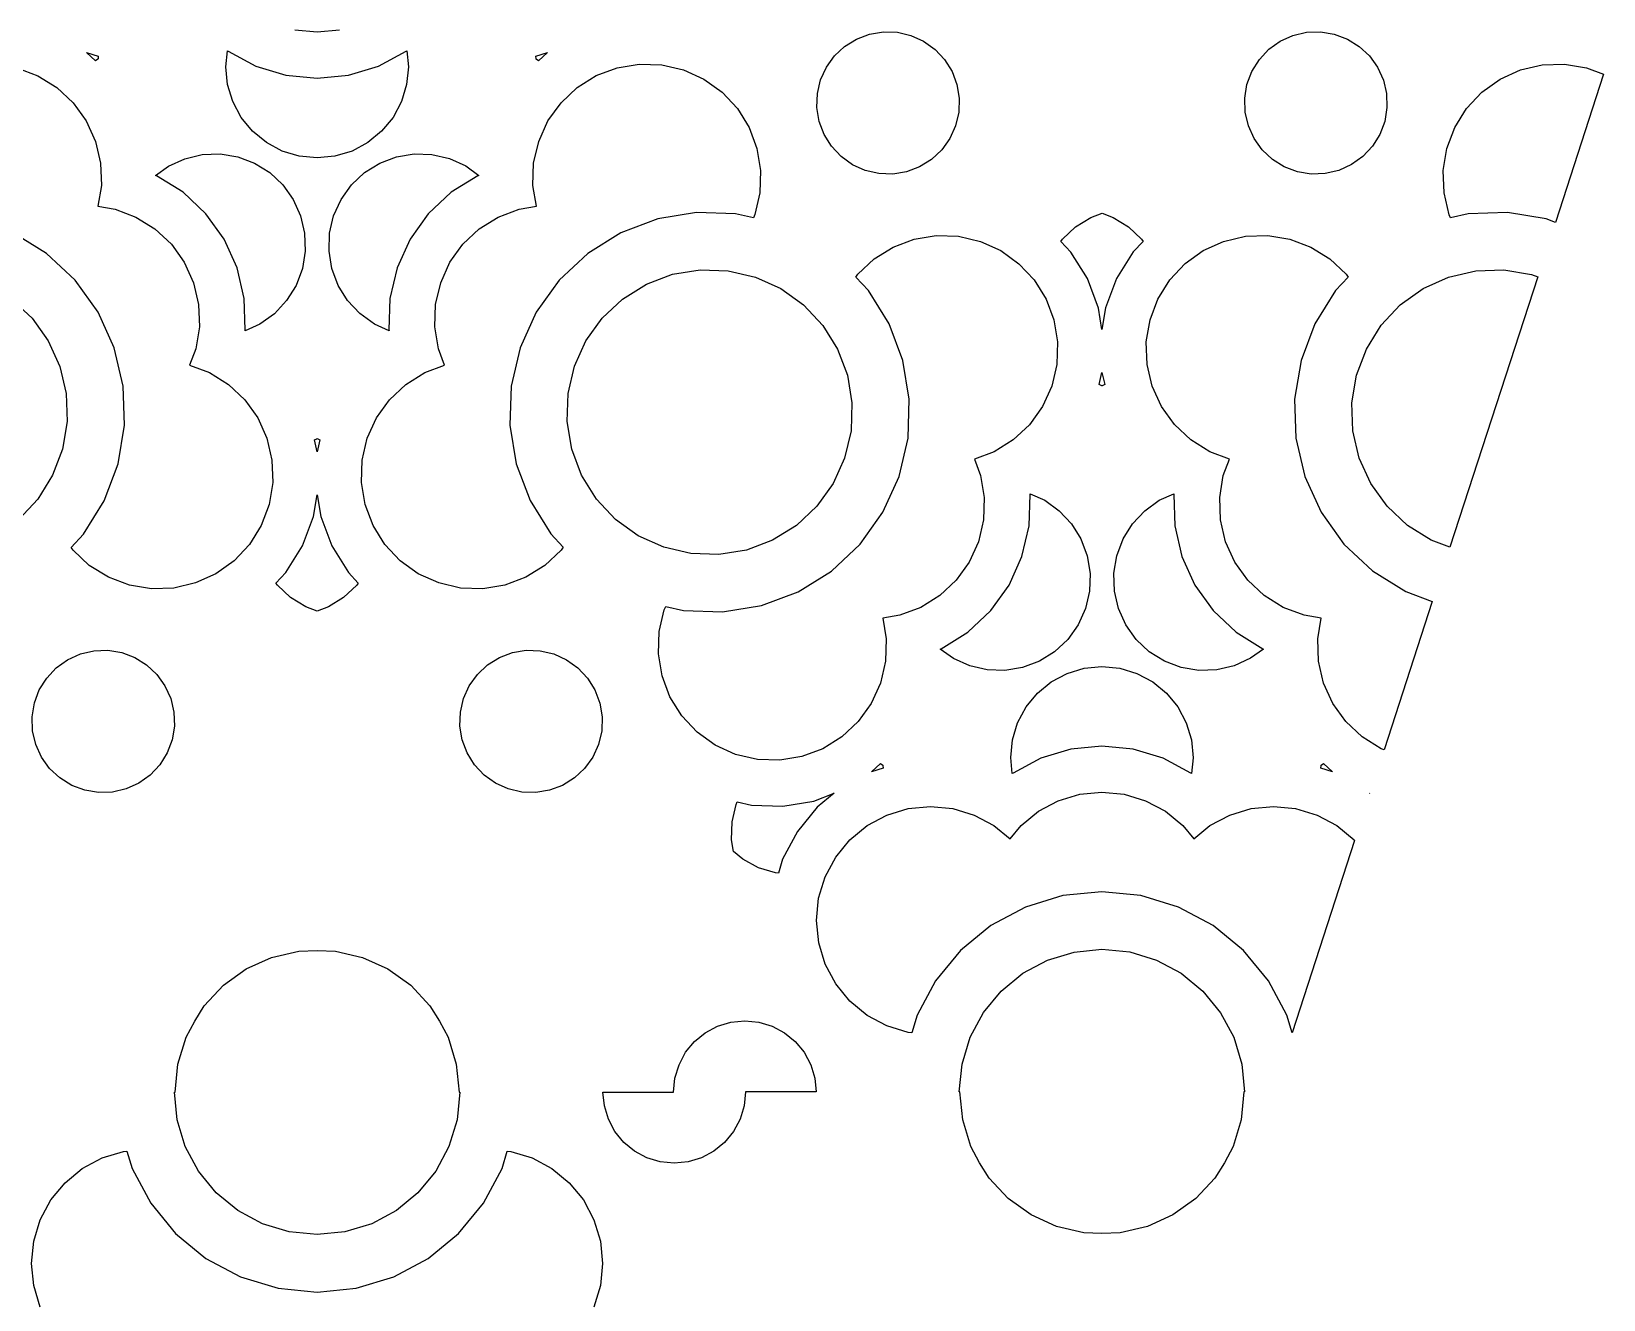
# Model space of a CAD drawing. Header units: metres. Extents: x 20 to 1108, y 20 to 485.
# Drawn here: x 97.58 to 135.64, y 388.08 to 418.78 of the extents above; entities that cross this region are included whole.
import ezdxf

# ---------------------------------------------------------------- set-up
doc = ezdxf.new("R2010")
doc.units = ezdxf.units.M

msp = doc.modelspace()

# ---------------------------------------------------------------- linework, layer by layer
for p, q in [((104.5, 418.758), (103.961, 418.811)), ((105.039, 418.812), (104.5, 418.758)), ((117.559, 418.595), (117.875, 418.714)), ((117.875, 418.714), (118.208, 418.77)), ((118.208, 418.77), (118.548, 418.759)), ((118.548, 418.759), (118.876, 418.682)), ((118.876, 418.682), (119.183, 418.542)), ((127.818, 418.543), (128.124, 418.682)), ((128.124, 418.682), (128.452, 418.758)), ((128.452, 418.758), (128.792, 418.77)), ((128.792, 418.77), (129.125, 418.714)), ((129.125, 418.714), (129.441, 418.595)), ((98.917, 418.27), (99.2031, 418.183)), ((99.1367, 418.065), (98.917, 418.27)), ((102.291, 417.925), (102.329, 418.312)), ((102.329, 418.312), (102.346, 418.297)), ((102.346, 418.297), (103.017, 417.939)), ((105.983, 417.939), (106.653, 418.297)), ((106.653, 418.297), (106.67, 418.312)), ((106.67, 418.312), (106.709, 417.923)), ((109.796, 418.183), (110.081, 418.269)), ((110.081, 418.269), (109.863, 418.065)), ((117.025, 418.186), (117.271, 418.416)), ((117.271, 418.416), (117.559, 418.595)), ((119.183, 418.542), (119.46, 418.344)), ((119.46, 418.344), (119.691, 418.098)), ((127.31, 418.099), (127.541, 418.345)), ((127.541, 418.345), (127.818, 418.543)), ((129.441, 418.595), (129.729, 418.415)), ((129.729, 418.415), (129.977, 418.185)), ((97.2334, 417.898), (97.7412, 417.707)), ((99.1943, 418.108), (99.1367, 418.065)), ((99.1973, 418.115), (99.1943, 418.108)), ((99.2031, 418.183), (99.1973, 418.115)), ((102.334, 417.493), (102.291, 417.925)), ((103.017, 417.939), (103.744, 417.719)), ((105.256, 417.719), (105.983, 417.939)), ((106.709, 417.923), (106.666, 417.493)), ((109.803, 418.115), (109.796, 418.183)), ((109.805, 418.109), (109.803, 418.115)), ((109.863, 418.065), (109.805, 418.109)), ((111.259, 417.708), (111.766, 417.899)), ((111.766, 417.899), (112.299, 417.986)), ((112.299, 417.986), (112.842, 417.969)), ((112.842, 417.969), (113.368, 417.846)), ((116.688, 417.603), (116.828, 417.911)), ((116.828, 417.911), (117.025, 418.186)), ((119.691, 418.098), (119.87, 417.811)), ((127.13, 417.811), (127.31, 418.099)), ((129.977, 418.185), (130.172, 417.91)), ((130.172, 417.91), (130.312, 417.602)), ((133.632, 417.846), (134.157, 417.968)), ((134.157, 417.968), (134.701, 417.986)), ((134.701, 417.986), (135.233, 417.898)), ((135.233, 417.898), (135.643, 417.744)), ((97.7412, 417.707), (98.2021, 417.421)), ((103.744, 417.719), (104.5, 417.644)), ((104.5, 417.644), (105.256, 417.719)), ((110.798, 417.421), (111.259, 417.708)), ((113.368, 417.846), (113.862, 417.622)), ((113.862, 417.622), (114.303, 417.307)), ((116.611, 417.275), (116.688, 417.603)), ((119.87, 417.811), (119.989, 417.493)), ((127.011, 417.494), (127.13, 417.811)), ((130.312, 417.602), (130.388, 417.274)), ((132.698, 417.307), (133.138, 417.622)), ((133.138, 417.622), (133.632, 417.846)), ((135.643, 417.744), (134.478, 414.157)), ((98.2021, 417.421), (98.5957, 417.051)), ((102.458, 417.079), (102.334, 417.493)), ((106.666, 417.493), (106.541, 417.079)), ((110.404, 417.052), (110.798, 417.421)), ((114.303, 417.307), (114.673, 416.912)), ((116.601, 416.936), (116.611, 417.275)), ((119.989, 417.493), (120.044, 417.16)), ((120.044, 417.16), (120.033, 416.821)), ((126.956, 417.16), (127.011, 417.494)), ((126.968, 416.822), (126.956, 417.16)), ((130.388, 417.274), (130.4, 416.935)), ((132.328, 416.912), (132.698, 417.307)), ((98.5957, 417.051), (98.9111, 416.611)), ((102.662, 416.697), (102.458, 417.079)), ((106.541, 417.079), (106.337, 416.697)), ((110.089, 416.611), (110.404, 417.052)), ((114.673, 416.912), (114.959, 416.451)), ((116.655, 416.602), (116.601, 416.936)), ((120.033, 416.821), (119.957, 416.493)), ((127.044, 416.493), (126.968, 416.822)), ((130.4, 416.935), (130.345, 416.602)), ((132.042, 416.451), (132.328, 416.912)), ((98.9111, 416.611), (99.1348, 416.117)), ((102.938, 416.361), (102.662, 416.697)), ((106.337, 416.697), (106.062, 416.361)), ((109.864, 416.117), (110.089, 416.611)), ((114.959, 416.451), (115.148, 415.944)), ((116.774, 416.285), (116.655, 416.602)), ((119.957, 416.493), (119.817, 416.185)), ((127.184, 416.186), (127.044, 416.493)), ((130.345, 416.602), (130.226, 416.284)), ((131.852, 415.944), (132.042, 416.451)), ((99.1348, 416.117), (99.2578, 415.59)), ((103.271, 416.088), (102.938, 416.361)), ((103.654, 415.883), (103.271, 416.088)), ((105.728, 416.088), (105.345, 415.883)), ((106.062, 416.361), (105.728, 416.088)), ((109.741, 415.591), (109.864, 416.117)), ((116.953, 415.997), (116.774, 416.285)), ((117.185, 415.751), (116.953, 415.997)), ((119.817, 416.185), (119.62, 415.91)), ((127.38, 415.91), (127.184, 416.186)), ((130.047, 415.997), (129.816, 415.751)), ((130.226, 416.284), (130.047, 415.997)), ((100.903, 415.52), (101.298, 415.698)), ((101.298, 415.698), (101.719, 415.797)), ((101.719, 415.797), (102.152, 415.813)), ((102.152, 415.813), (102.58, 415.741)), ((102.58, 415.741), (102.985, 415.588)), ((104.068, 415.757), (103.654, 415.883)), ((104.5, 415.715), (104.068, 415.757)), ((104.931, 415.758), (104.5, 415.715)), ((105.345, 415.883), (104.931, 415.758)), ((106.015, 415.589), (106.42, 415.742)), ((106.42, 415.742), (106.848, 415.813)), ((106.848, 415.813), (107.281, 415.798)), ((107.281, 415.798), (107.701, 415.699)), ((107.701, 415.699), (108.097, 415.521)), ((115.148, 415.944), (115.237, 415.411)), ((117.463, 415.552), (117.185, 415.751)), ((119.373, 415.68), (119.086, 415.5)), ((119.62, 415.91), (119.373, 415.68)), ((127.627, 415.68), (127.38, 415.91)), ((127.914, 415.501), (127.627, 415.68)), ((129.816, 415.751), (129.541, 415.554)), ((131.763, 415.411), (131.852, 415.944)), ((99.2578, 415.59), (99.2764, 415.049)), ((100.587, 415.294), (100.903, 415.52)), ((100.608, 415.285), (100.587, 415.294)), ((101.254, 414.884), (100.608, 415.285)), ((102.985, 415.588), (103.354, 415.36)), ((103.354, 415.36), (103.669, 415.064)), ((105.331, 415.065), (105.646, 415.36)), ((105.646, 415.36), (106.015, 415.589)), ((108.392, 415.286), (107.746, 414.884)), ((108.097, 415.521), (108.413, 415.294)), ((108.413, 415.294), (108.392, 415.286)), ((109.725, 415.049), (109.741, 415.591)), ((115.237, 415.411), (115.22, 414.868)), ((117.769, 415.414), (117.463, 415.552)), ((118.097, 415.337), (117.769, 415.414)), ((118.436, 415.326), (118.097, 415.337)), ((118.77, 415.381), (118.436, 415.326)), ((119.086, 415.5), (118.77, 415.381)), ((128.23, 415.381), (127.914, 415.501)), ((128.564, 415.325), (128.23, 415.381)), ((128.903, 415.337), (128.564, 415.325)), ((129.231, 415.414), (128.903, 415.337)), ((129.541, 415.554), (129.231, 415.414)), ((131.781, 414.868), (131.763, 415.411)), ((99.2764, 415.049), (99.1924, 414.546)), ((101.808, 414.364), (101.254, 414.884)), ((103.669, 415.064), (103.921, 414.712)), ((105.079, 414.712), (105.331, 415.065)), ((107.746, 414.884), (107.191, 414.364)), ((109.808, 414.546), (109.725, 415.049)), ((115.22, 414.868), (115.097, 414.343)), ((131.903, 414.342), (131.781, 414.868)), ((99.1924, 414.546), (99.6074, 414.478)), ((99.6074, 414.478), (100.115, 414.286)), ((103.921, 414.712), (104.1, 414.317)), ((104.9, 414.318), (105.079, 414.712)), ((108.885, 414.286), (109.393, 414.478)), ((109.393, 414.478), (109.808, 414.546)), ((100.115, 414.286), (100.575, 414)), ((102.25, 413.747), (101.808, 414.364)), ((104.1, 414.317), (104.198, 413.896)), ((104.802, 413.897), (104.9, 414.318)), ((107.191, 414.364), (106.749, 413.747)), ((108.424, 414.001), (108.885, 414.286)), ((112.745, 414.241), (111.856, 413.906)), ((113.683, 414.397), (112.745, 414.241)), ((114.632, 414.365), (113.683, 414.397)), ((115.062, 414.265), (114.632, 414.365)), ((115.097, 414.343), (115.062, 414.265)), ((122.858, 414.047), (123.227, 414.277)), ((123.227, 414.277), (123.501, 414.379)), ((123.501, 414.379), (123.773, 414.277)), ((123.773, 414.277), (124.143, 414.047)), ((131.938, 414.264), (131.903, 414.342)), ((132.368, 414.364), (131.938, 414.264)), ((133.317, 414.396), (132.368, 414.364)), ((134.254, 414.24), (133.317, 414.396)), ((134.478, 414.157), (134.254, 414.24)), ((97.9492, 413.405), (97.1436, 413.906)), ((100.575, 414), (100.971, 413.63)), ((102.563, 413.055), (102.25, 413.747)), ((104.198, 413.896), (104.212, 413.462)), ((104.788, 413.463), (104.802, 413.897)), ((106.749, 413.747), (106.437, 413.056)), ((108.03, 413.631), (108.424, 414.001)), ((111.856, 413.906), (111.051, 413.405)), ((118.447, 413.557), (118.954, 413.748)), ((118.954, 413.748), (119.487, 413.836)), ((119.487, 413.836), (120.029, 413.819)), ((120.029, 413.819), (120.557, 413.695)), ((122.503, 413.696), (122.543, 413.751)), ((122.543, 413.751), (122.858, 414.047)), ((124.143, 414.047), (124.458, 413.751)), ((124.458, 413.751), (124.497, 413.697)), ((126.444, 413.696), (126.971, 413.819)), ((126.971, 413.819), (127.513, 413.837)), ((127.513, 413.837), (128.046, 413.748)), ((128.046, 413.748), (128.554, 413.558)), ((98.6436, 412.755), (97.9492, 413.405)), ((100.971, 413.63), (101.285, 413.191)), ((104.212, 413.462), (104.143, 413.036)), ((104.857, 413.036), (104.788, 413.463)), ((107.714, 413.191), (108.03, 413.631)), ((111.051, 413.405), (110.356, 412.755)), ((117.986, 413.271), (118.447, 413.557)), ((120.557, 413.695), (121.05, 413.472)), ((121.05, 413.472), (121.49, 413.156)), ((122.744, 413.439), (122.503, 413.696)), ((123.146, 412.794), (122.744, 413.439)), ((124.256, 413.44), (123.854, 412.794)), ((124.497, 413.697), (124.256, 413.44)), ((125.511, 413.157), (125.95, 413.473)), ((125.95, 413.473), (126.444, 413.696)), ((128.554, 413.558), (129.015, 413.271)), ((101.285, 413.191), (101.509, 412.696)), ((102.736, 412.316), (102.563, 413.055)), ((104.143, 413.036), (103.989, 412.63)), ((105.011, 412.631), (104.857, 413.036)), ((106.437, 413.056), (106.263, 412.316)), ((107.491, 412.696), (107.714, 413.191)), ((113.105, 412.899), (113.773, 413.008)), ((113.773, 413.008), (114.451, 412.986)), ((114.451, 412.986), (115.109, 412.832)), ((117.592, 412.902), (117.986, 413.271)), ((121.49, 413.156), (121.86, 412.762)), ((125.141, 412.763), (125.511, 413.157)), ((129.015, 413.271), (129.408, 412.902)), ((131.892, 412.832), (132.549, 412.986)), ((132.549, 412.986), (133.227, 413.008)), ((133.227, 413.008), (133.895, 412.898)), ((99.1963, 411.985), (98.6436, 412.755)), ((101.509, 412.696), (101.632, 412.17)), ((103.989, 412.63), (103.761, 412.262)), ((105.239, 412.263), (105.011, 412.631)), ((107.367, 412.171), (107.491, 412.696)), ((110.356, 412.755), (109.803, 411.985)), ((111.896, 412.301), (112.472, 412.659)), ((112.472, 412.659), (113.105, 412.899)), ((115.109, 412.832), (115.725, 412.554)), ((117.542, 412.832), (117.592, 412.902)), ((117.845, 412.51), (117.542, 412.832)), ((121.86, 412.762), (122.146, 412.301)), ((123.413, 412.083), (123.146, 412.794)), ((123.854, 412.794), (123.587, 412.084)), ((124.854, 412.301), (125.141, 412.763)), ((129.458, 412.833), (129.156, 412.511)), ((129.408, 412.902), (129.458, 412.833)), ((131.272, 412.552), (131.892, 412.832)), ((134.049, 412.839), (131.923, 406.294)), ((133.895, 412.898), (134.049, 412.839)), ((97.1035, 412.301), (97.5977, 411.838)), ((102.762, 411.556), (102.736, 412.316)), ((103.761, 412.262), (103.465, 411.946)), ((105.535, 411.947), (105.239, 412.263)), ((106.263, 412.316), (106.238, 411.556)), ((111.403, 411.839), (111.896, 412.301)), ((115.725, 412.554), (116.278, 412.157)), ((118.346, 411.703), (117.845, 412.51)), ((122.146, 412.301), (122.337, 411.794)), ((124.663, 411.796), (124.854, 412.301)), ((129.156, 412.511), (128.654, 411.704)), ((130.723, 412.158), (131.272, 412.552)), ((97.5977, 411.838), (97.9912, 411.289)), ((99.5869, 411.119), (99.1963, 411.985)), ((101.632, 412.17), (101.649, 411.629)), ((103.465, 411.946), (103.112, 411.694)), ((105.887, 411.694), (105.535, 411.947)), ((107.351, 411.629), (107.367, 412.171)), ((109.803, 411.985), (109.412, 411.119)), ((111.008, 411.289), (111.403, 411.839)), ((116.278, 412.157), (116.74, 411.663)), ((123.5, 411.561), (123.413, 412.083)), ((123.587, 412.084), (123.5, 411.561)), ((130.261, 411.664), (130.723, 412.158)), ((101.649, 411.629), (101.562, 411.094)), ((103.112, 411.694), (102.758, 411.533)), ((102.758, 411.533), (102.762, 411.556)), ((106.242, 411.533), (105.887, 411.694)), ((106.238, 411.556), (106.242, 411.533)), ((107.438, 411.095), (107.351, 411.629)), ((116.74, 411.663), (117.098, 411.089)), ((118.68, 410.815), (118.346, 411.703)), ((122.337, 411.794), (122.426, 411.261)), ((124.574, 411.261), (124.663, 411.796)), ((128.654, 411.704), (128.32, 410.816)), ((129.902, 411.089), (130.261, 411.664)), ((97.9912, 411.289), (98.2705, 410.671)), ((99.8037, 410.194), (99.5869, 411.119)), ((101.562, 411.094), (101.413, 410.699)), ((107.587, 410.699), (107.438, 411.095)), ((109.412, 411.119), (109.195, 410.194)), ((110.729, 410.672), (111.008, 411.289)), ((117.098, 411.089), (117.337, 410.454)), ((122.426, 411.261), (122.408, 410.718)), ((124.593, 410.718), (124.574, 411.261)), ((129.663, 410.455), (129.902, 411.089)), ((98.2705, 410.671), (98.4238, 410.013)), ((101.413, 410.699), (101.891, 410.52)), ((107.109, 410.521), (107.587, 410.699)), ((110.575, 410.013), (110.729, 410.672)), ((118.835, 409.878), (118.68, 410.815)), ((122.408, 410.718), (122.285, 410.193)), ((124.715, 410.193), (124.593, 410.718)), ((128.32, 410.816), (128.165, 409.878)), ((101.891, 410.52), (102.351, 410.235)), ((106.648, 410.235), (107.109, 410.521)), ((117.337, 410.454), (117.446, 409.786)), ((123.433, 410.231), (123.5, 410.52)), ((123.5, 410.52), (123.567, 410.232)), ((129.553, 409.787), (129.663, 410.455)), ((98.4238, 410.013), (98.4473, 409.336)), ((99.835, 409.245), (99.8037, 410.194)), ((102.351, 410.235), (102.746, 409.863)), ((106.255, 409.864), (106.648, 410.235)), ((109.195, 410.194), (109.165, 409.245)), ((110.554, 409.337), (110.575, 410.013)), ((122.285, 410.193), (122.062, 409.698)), ((123.499, 410.201), (123.433, 410.231)), ((123.507, 410.203), (123.499, 410.201)), ((123.567, 410.232), (123.507, 410.203)), ((124.939, 409.698), (124.715, 410.193)), ((102.746, 409.863), (103.061, 409.425)), ((105.938, 409.425), (106.255, 409.864)), ((117.446, 409.786), (117.425, 409.11)), ((118.805, 408.929), (118.835, 409.878)), ((122.062, 409.698), (121.746, 409.259)), ((125.254, 409.26), (124.939, 409.698)), ((128.165, 409.878), (128.196, 408.93)), ((129.576, 409.111), (129.553, 409.787)), ((98.4473, 409.336), (98.3369, 408.668)), ((99.6797, 408.308), (99.835, 409.245)), ((103.061, 409.425), (103.285, 408.93)), ((105.715, 408.931), (105.938, 409.425)), ((109.165, 409.245), (109.32, 408.309)), ((110.663, 408.669), (110.554, 409.337)), ((121.746, 409.259), (121.352, 408.889)), ((125.649, 408.889), (125.254, 409.26)), ((103.285, 408.93), (103.407, 408.404)), ((104.433, 408.892), (104.493, 408.92)), ((104.5, 408.603), (104.433, 408.892)), ((104.493, 408.92), (104.501, 408.922)), ((104.567, 408.893), (104.5, 408.603)), ((104.501, 408.922), (104.567, 408.893)), ((105.592, 408.404), (105.715, 408.931)), ((117.425, 409.11), (117.271, 408.451)), ((118.588, 408.003), (118.805, 408.929)), ((121.352, 408.889), (120.891, 408.603)), ((126.109, 408.603), (125.649, 408.889)), ((128.196, 408.93), (128.413, 408.004)), ((129.729, 408.451), (129.576, 409.111)), ((98.3369, 408.668), (98.0977, 408.034)), ((103.407, 408.404), (103.426, 407.862)), ((105.574, 407.862), (105.592, 408.404)), ((110.902, 408.034), (110.663, 408.669)), ((117.271, 408.451), (116.992, 407.834)), ((120.891, 408.603), (120.413, 408.423)), ((120.413, 408.423), (120.562, 408.028)), ((126.587, 408.424), (126.109, 408.603)), ((126.438, 408.029), (126.587, 408.424)), ((130.009, 407.834), (129.729, 408.451)), ((98.0977, 408.034), (97.7402, 407.459)), ((99.3457, 407.419), (99.6797, 408.308)), ((109.32, 408.309), (109.654, 407.42)), ((111.26, 407.46), (110.902, 408.034)), ((118.197, 407.139), (118.588, 408.003)), ((120.562, 408.028), (120.649, 407.494)), ((126.351, 407.494), (126.438, 408.029)), ((128.413, 408.004), (128.804, 407.139)), ((103.426, 407.862), (103.337, 407.328)), ((105.663, 407.328), (105.574, 407.862)), ((116.992, 407.834), (116.598, 407.285)), ((130.402, 407.285), (130.009, 407.834)), ((97.7402, 407.459), (97.2773, 406.965)), ((98.8438, 406.612), (99.3457, 407.419)), ((103.337, 407.328), (103.146, 406.821)), ((104.413, 407.039), (104.5, 407.563)), ((104.5, 407.563), (104.587, 407.04)), ((105.854, 406.822), (105.663, 407.328)), ((109.654, 407.42), (110.155, 406.613)), ((111.722, 406.966), (111.26, 407.46)), ((116.598, 407.285), (116.104, 406.821)), ((120.649, 407.494), (120.633, 406.952)), ((121.737, 406.808), (121.762, 407.567)), ((121.762, 407.567), (121.758, 407.589)), ((121.758, 407.589), (122.113, 407.428)), ((122.113, 407.428), (122.465, 407.176)), ((124.536, 407.177), (124.888, 407.429)), ((124.888, 407.429), (125.242, 407.589)), ((125.242, 407.589), (125.238, 407.568)), ((125.238, 407.568), (125.264, 406.808)), ((126.368, 406.953), (126.351, 407.494)), ((130.896, 406.822), (130.402, 407.285)), ((104.146, 406.329), (104.413, 407.039)), ((104.587, 407.04), (104.854, 406.329)), ((112.275, 406.569), (111.722, 406.966)), ((117.644, 406.367), (118.197, 407.139)), ((120.633, 406.952), (120.509, 406.426)), ((122.465, 407.176), (122.761, 406.861)), ((122.761, 406.861), (122.989, 406.492)), ((124.011, 406.493), (124.24, 406.861)), ((124.24, 406.861), (124.536, 407.177)), ((126.491, 406.427), (126.368, 406.953)), ((128.804, 407.139), (129.356, 406.368)), ((98.542, 406.29), (98.8438, 406.612)), ((103.146, 406.821), (102.86, 406.361)), ((106.14, 406.361), (105.854, 406.822)), ((110.155, 406.613), (110.458, 406.291)), ((112.891, 406.291), (112.275, 406.569)), ((116.104, 406.821), (115.528, 406.464)), ((121.563, 406.068), (121.737, 406.808)), ((122.989, 406.492), (123.143, 406.087)), ((123.857, 406.088), (124.011, 406.493)), ((125.264, 406.808), (125.437, 406.069)), ((131.472, 406.465), (130.896, 406.822)), ((98.5918, 406.222), (98.542, 406.29)), ((98.9854, 405.853), (98.5918, 406.222)), ((102.86, 406.361), (102.49, 405.966)), ((103.744, 405.684), (104.146, 406.329)), ((104.854, 406.329), (105.256, 405.684)), ((106.51, 405.967), (106.14, 406.361)), ((110.408, 406.222), (110.014, 405.853)), ((110.458, 406.291), (110.408, 406.222)), ((113.549, 406.137), (112.891, 406.291)), ((114.227, 406.115), (113.549, 406.137)), ((114.895, 406.225), (114.227, 406.115)), ((115.528, 406.464), (114.895, 406.225)), ((116.949, 405.717), (117.644, 406.367)), ((120.509, 406.426), (120.286, 405.933)), ((126.715, 405.933), (126.491, 406.427)), ((129.356, 406.368), (130.051, 405.718)), ((131.923, 406.294), (131.472, 406.465)), ((99.4463, 405.566), (98.9854, 405.853)), ((102.49, 405.966), (102.05, 405.651)), ((106.95, 405.652), (106.51, 405.967)), ((110.014, 405.853), (109.553, 405.566)), ((116.144, 405.216), (116.949, 405.717)), ((120.286, 405.933), (119.971, 405.493)), ((121.251, 405.376), (121.563, 406.068)), ((123.143, 406.087), (123.212, 405.66)), ((123.788, 405.661), (123.857, 406.088)), ((125.437, 406.069), (125.75, 405.376)), ((127.029, 405.493), (126.715, 405.933)), ((130.051, 405.718), (130.856, 405.217)), ((99.9541, 405.374), (99.4463, 405.566)), ((100.487, 405.286), (99.9541, 405.374)), ((101.556, 405.427), (101.029, 405.305)), ((102.05, 405.651), (101.556, 405.427)), ((103.503, 405.426), (103.744, 405.684)), ((103.542, 405.371), (103.503, 405.426)), ((103.857, 405.076), (103.542, 405.371)), ((105.458, 405.372), (105.142, 405.076)), ((105.256, 405.684), (105.497, 405.426)), ((105.497, 405.426), (105.458, 405.372)), ((107.443, 405.427), (106.95, 405.652)), ((107.971, 405.304), (107.443, 405.427)), ((109.046, 405.375), (108.513, 405.287)), ((109.553, 405.566), (109.046, 405.375)), ((119.971, 405.493), (119.576, 405.122)), ((120.809, 404.758), (121.251, 405.376)), ((123.212, 405.66), (123.198, 405.227)), ((123.802, 405.228), (123.788, 405.661)), ((125.75, 405.376), (126.192, 404.759)), ((127.424, 405.123), (127.029, 405.493)), ((101.029, 405.305), (100.487, 405.286)), ((104.227, 404.846), (103.857, 405.076)), ((105.142, 405.076), (104.773, 404.847)), ((108.513, 405.287), (107.971, 405.304)), ((115.255, 404.882), (116.144, 405.216)), ((119.576, 405.122), (119.115, 404.836)), ((123.198, 405.227), (123.1, 404.806)), ((123.9, 404.806), (123.802, 405.228)), ((127.885, 404.837), (127.424, 405.123)), ((131.494, 404.977), (130.328, 401.39)), ((130.856, 405.217), (131.494, 404.977)), ((104.499, 404.744), (104.227, 404.846)), ((104.773, 404.847), (104.499, 404.744)), ((112.78, 404.254), (112.903, 404.78)), ((112.903, 404.78), (112.938, 404.859)), ((112.938, 404.859), (113.368, 404.758)), ((113.368, 404.758), (114.317, 404.727)), ((114.317, 404.727), (115.255, 404.882)), ((118.607, 404.645), (118.192, 404.576)), ((118.192, 404.576), (118.275, 404.074)), ((119.115, 404.836), (118.607, 404.645)), ((120.254, 404.238), (120.809, 404.758)), ((123.1, 404.806), (122.921, 404.411)), ((124.079, 404.411), (123.9, 404.806)), ((126.192, 404.759), (126.746, 404.239)), ((128.393, 404.646), (127.885, 404.837)), ((128.808, 404.577), (128.393, 404.646)), ((128.724, 404.074), (128.808, 404.577)), ((112.763, 403.712), (112.78, 404.254)), ((119.608, 403.837), (120.254, 404.238)), ((122.921, 404.411), (122.67, 404.06)), ((124.331, 404.06), (124.079, 404.411)), ((126.746, 404.239), (127.392, 403.837)), ((118.275, 404.074), (118.259, 403.532)), ((119.587, 403.828), (119.608, 403.837)), ((119.903, 403.603), (119.587, 403.828)), ((122.67, 404.06), (122.354, 403.763)), ((124.646, 403.764), (124.331, 404.06)), ((127.413, 403.829), (127.097, 403.604)), ((127.392, 403.837), (127.413, 403.829)), ((128.742, 403.533), (128.724, 404.074)), ((98.1846, 403.373), (98.459, 403.569)), ((98.459, 403.569), (98.7686, 403.709)), ((98.7686, 403.709), (99.0967, 403.785)), ((99.0967, 403.785), (99.4355, 403.797)), ((99.4355, 403.797), (99.7695, 403.741)), ((99.7695, 403.741), (100.086, 403.622)), ((100.086, 403.622), (100.373, 403.444)), ((100.373, 403.444), (100.62, 403.212)), ((108.38, 403.213), (108.627, 403.444)), ((108.627, 403.444), (108.914, 403.623)), ((108.914, 403.623), (109.23, 403.742)), ((109.23, 403.742), (109.564, 403.797)), ((109.564, 403.797), (109.903, 403.786)), ((109.903, 403.786), (110.231, 403.709)), ((110.231, 403.709), (110.537, 403.57)), ((110.537, 403.57), (110.815, 403.372)), ((112.852, 403.178), (112.763, 403.712)), ((118.259, 403.532), (118.136, 403.005)), ((120.299, 403.424), (119.903, 403.603)), ((121.985, 403.534), (121.58, 403.381)), ((122.354, 403.763), (121.985, 403.534)), ((125.015, 403.534), (124.646, 403.764)), ((125.42, 403.382), (125.015, 403.534)), ((127.097, 403.604), (126.702, 403.425)), ((128.865, 403.006), (128.742, 403.533)), ((97.7744, 402.838), (97.9541, 403.126)), ((97.9541, 403.126), (98.1846, 403.373)), ((100.62, 403.212), (100.816, 402.938)), ((108.183, 402.938), (108.38, 403.213)), ((110.815, 403.372), (111.047, 403.125)), ((111.047, 403.125), (111.226, 402.838)), ((113.041, 402.672), (112.852, 403.178)), ((120.719, 403.325), (120.299, 403.424)), ((121.152, 403.312), (120.719, 403.325)), ((121.58, 403.381), (121.152, 403.312)), ((122.272, 403.035), (122.655, 403.24)), ((122.655, 403.24), (123.069, 403.365)), ((123.069, 403.365), (123.5, 403.407)), ((123.5, 403.407), (123.932, 403.366)), ((123.932, 403.366), (124.346, 403.24)), ((124.346, 403.24), (124.729, 403.035)), ((125.848, 403.311), (125.42, 403.382)), ((126.281, 403.326), (125.848, 403.311)), ((126.702, 403.425), (126.281, 403.326)), ((97.6553, 402.523), (97.7744, 402.838)), ((100.816, 402.938), (100.956, 402.63)), ((108.043, 402.63), (108.183, 402.938)), ((111.226, 402.838), (111.345, 402.522)), ((113.327, 402.211), (113.041, 402.672)), ((118.136, 403.005), (117.911, 402.512)), ((121.664, 402.427), (121.938, 402.762)), ((121.938, 402.762), (122.272, 403.035)), ((124.729, 403.035), (125.062, 402.761)), ((125.062, 402.761), (125.338, 402.426)), ((129.089, 402.512), (128.865, 403.006)), ((97.5996, 402.189), (97.6553, 402.523)), ((100.956, 402.63), (101.032, 402.301)), ((101.032, 402.301), (101.044, 401.963)), ((107.956, 401.963), (107.967, 402.302)), ((107.967, 402.302), (108.043, 402.63)), ((111.345, 402.522), (111.399, 402.188)), ((117.911, 402.512), (117.597, 402.071)), ((121.459, 402.044), (121.664, 402.427)), ((125.338, 402.426), (125.542, 402.044)), ((129.404, 402.072), (129.089, 402.512)), ((97.6123, 401.849), (97.5996, 402.189)), ((101.044, 401.963), (100.989, 401.629)), ((108.011, 401.629), (107.956, 401.963)), ((111.399, 402.188), (111.389, 401.849)), ((113.697, 401.817), (113.327, 402.211)), ((117.597, 402.071), (117.202, 401.702)), ((121.334, 401.63), (121.459, 402.044)), ((125.542, 402.044), (125.666, 401.63)), ((129.798, 401.702), (129.404, 402.072)), ((97.6885, 401.521), (97.6123, 401.849)), ((100.989, 401.629), (100.87, 401.313)), ((108.13, 401.313), (108.011, 401.629)), ((111.389, 401.849), (111.312, 401.521)), ((114.138, 401.501), (113.697, 401.817)), ((117.202, 401.702), (116.741, 401.415)), ((121.291, 401.199), (121.334, 401.63)), ((125.666, 401.63), (125.709, 401.198)), ((130.259, 401.415), (129.798, 401.702)), ((97.8281, 401.212), (97.6885, 401.521)), ((98.0234, 400.939), (97.8281, 401.212)), ((100.87, 401.313), (100.691, 401.026)), ((108.309, 401.026), (108.13, 401.313)), ((111.172, 401.212), (110.976, 400.938)), ((111.312, 401.521), (111.172, 401.212)), ((114.632, 401.277), (114.138, 401.501)), ((115.158, 401.154), (114.632, 401.277)), ((115.701, 401.137), (115.158, 401.154)), ((116.234, 401.225), (115.701, 401.137)), ((116.741, 401.415), (116.234, 401.225)), ((121.33, 400.812), (121.291, 401.199)), ((122.017, 401.184), (121.347, 400.825)), ((122.744, 401.404), (122.017, 401.184)), ((123.5, 401.48), (122.744, 401.404)), ((124.256, 401.404), (123.5, 401.48)), ((124.983, 401.184), (124.256, 401.404)), ((125.654, 400.825), (124.983, 401.184)), ((125.709, 401.198), (125.671, 400.812)), ((130.328, 401.39), (130.259, 401.415)), ((98.2705, 400.707), (98.0234, 400.939)), ((100.46, 400.778), (100.182, 400.58)), ((100.691, 401.026), (100.46, 400.778)), ((108.54, 400.778), (108.309, 401.026)), ((108.817, 400.58), (108.54, 400.778)), ((110.976, 400.938), (110.729, 400.707)), ((117.919, 400.855), (118.137, 401.059)), ((118.204, 400.941), (117.919, 400.855)), ((118.137, 401.059), (118.195, 401.014)), ((118.195, 401.014), (118.197, 401.008)), ((118.197, 401.008), (118.204, 400.941)), ((121.347, 400.825), (121.33, 400.812)), ((125.671, 400.812), (125.654, 400.825)), ((128.797, 400.941), (128.803, 401.008)), ((129.083, 400.854), (128.797, 400.941)), ((128.803, 401.008), (128.806, 401.016)), ((128.806, 401.016), (128.863, 401.059)), ((128.863, 401.059), (129.083, 400.854)), ((98.5586, 400.528), (98.2705, 400.707)), ((98.875, 400.409), (98.5586, 400.528)), ((99.208, 400.354), (98.875, 400.409)), ((99.876, 400.442), (99.5479, 400.364)), ((100.182, 400.58), (99.876, 400.442)), ((109.124, 400.442), (108.817, 400.58)), ((109.452, 400.364), (109.124, 400.442)), ((110.125, 400.409), (109.792, 400.354)), ((110.441, 400.528), (110.125, 400.409)), ((110.729, 400.707), (110.441, 400.528)), ((99.5479, 400.364), (99.208, 400.354)), ((109.792, 400.354), (109.452, 400.364)), ((114.544, 399.648), (114.643, 400.068)), ((114.643, 400.068), (114.67, 400.129)), ((114.67, 400.129), (115.014, 400.049)), ((115.014, 400.049), (115.773, 400.025)), ((115.773, 400.025), (116.522, 400.149)), ((116.522, 400.149), (117.021, 400.336)), ((117.021, 400.336), (116.609, 399.998)), ((118.812, 399.966), (119.351, 400.02)), ((119.351, 400.02), (119.89, 399.967)), ((121.966, 399.9), (122.443, 400.154)), ((122.443, 400.154), (122.961, 400.312)), ((122.961, 400.312), (123.5, 400.364)), ((123.5, 400.364), (124.039, 400.312)), ((124.039, 400.312), (124.557, 400.154)), ((124.557, 400.154), (125.035, 399.9)), ((127.11, 399.966), (127.649, 400.02)), ((127.649, 400.02), (128.189, 399.967)), ((129.979, 400.336), (129.985, 400.334)), ((129.984, 400.331), (129.979, 400.336)), ((129.985, 400.334), (129.984, 400.331)), ((114.53, 399.213), (114.544, 399.648)), ((116.609, 399.998), (116.128, 399.411)), ((117.815, 399.554), (118.294, 399.81)), ((118.294, 399.81), (118.812, 399.966)), ((119.89, 399.967), (120.408, 399.81)), ((120.408, 399.81), (120.886, 399.554)), ((121.547, 399.556), (121.966, 399.9)), ((125.035, 399.9), (125.454, 399.556)), ((126.114, 399.554), (126.593, 399.81)), ((126.593, 399.81), (127.11, 399.966)), ((128.189, 399.967), (128.706, 399.81)), ((128.706, 399.81), (129.186, 399.554)), ((116.128, 399.411), (115.77, 398.74)), ((117.397, 399.21), (117.815, 399.554)), ((120.886, 399.554), (121.28, 399.23)), ((121.28, 399.23), (121.547, 399.556)), ((125.454, 399.556), (125.721, 399.23)), ((125.721, 399.23), (126.114, 399.554)), ((129.186, 399.554), (129.604, 399.21)), ((114.577, 398.925), (114.53, 399.213)), ((114.803, 398.74), (114.577, 398.925)), ((117.055, 398.792), (117.397, 399.21)), ((129.615, 399.194), (128.104, 394.541)), ((129.604, 399.21), (129.615, 399.194)), ((115.187, 398.535), (114.803, 398.74)), ((115.6, 398.409), (115.187, 398.535)), ((115.77, 398.74), (115.667, 398.403)), ((116.798, 398.314), (117.055, 398.792)), ((115.667, 398.403), (115.6, 398.409)), ((116.641, 397.796), (116.798, 398.314)), ((116.589, 397.258), (116.641, 397.796)), ((122.556, 397.859), (121.646, 397.583)), ((123.5, 397.952), (122.556, 397.859)), ((124.444, 397.859), (123.5, 397.952)), ((125.354, 397.583), (124.444, 397.859)), ((121.646, 397.583), (120.809, 397.135)), ((126.192, 397.135), (125.354, 397.583)), ((116.642, 396.718), (116.589, 397.258)), ((120.809, 397.135), (120.074, 396.533)), ((126.926, 396.533), (126.192, 397.135)), ((116.798, 396.2), (116.642, 396.718)), ((102.785, 396.085), (103.399, 396.362)), ((103.399, 396.362), (104.058, 396.516)), ((104.058, 396.516), (104.5, 396.53)), ((104.5, 396.53), (104.941, 396.517)), ((104.941, 396.517), (105.6, 396.362)), ((105.6, 396.362), (106.215, 396.084)), ((117.054, 395.722), (116.798, 396.2)), ((120.074, 396.533), (119.473, 395.799)), ((121.581, 395.979), (122.179, 396.298)), ((122.179, 396.298), (122.827, 396.494)), ((122.827, 396.494), (123.5, 396.561)), ((123.5, 396.561), (124.174, 396.495)), ((124.174, 396.495), (124.821, 396.298)), ((124.821, 396.298), (125.419, 395.979)), ((127.528, 395.799), (126.926, 396.533)), ((102.231, 395.689), (102.785, 396.085)), ((106.215, 396.084), (106.769, 395.688)), ((121.059, 395.55), (121.581, 395.979)), ((125.419, 395.979), (125.942, 395.55)), ((101.769, 395.194), (102.231, 395.689)), ((106.769, 395.688), (107.231, 395.194)), ((117.397, 395.304), (117.054, 395.722)), ((119.473, 395.799), (119.024, 394.962)), ((120.629, 395.027), (121.059, 395.55)), ((125.942, 395.55), (126.372, 395.026)), ((127.977, 394.962), (127.528, 395.799)), ((101.537, 394.822), (101.769, 395.194)), ((107.231, 395.194), (107.462, 394.822)), ((117.815, 394.96), (117.397, 395.304)), ((101.327, 394.429), (101.537, 394.822)), ((107.462, 394.822), (107.673, 394.429)), ((113.896, 394.541), (114.196, 394.701)), ((114.196, 394.701), (114.519, 394.799)), ((114.519, 394.799), (114.855, 394.832)), ((114.855, 394.832), (115.192, 394.8)), ((115.192, 394.8), (115.515, 394.701)), ((115.515, 394.701), (115.814, 394.541)), ((118.294, 394.704), (117.815, 394.96)), ((118.812, 394.547), (118.294, 394.704)), ((119.024, 394.962), (118.896, 394.54)), ((120.31, 394.429), (120.629, 395.027)), ((126.372, 395.026), (126.691, 394.429)), ((128.104, 394.541), (127.977, 394.962)), ((101.131, 393.781), (101.327, 394.429)), ((107.673, 394.429), (107.869, 393.781)), ((113.421, 394.067), (113.636, 394.327)), ((113.636, 394.327), (113.896, 394.541)), ((115.814, 394.541), (116.076, 394.327)), ((116.076, 394.327), (116.29, 394.066)), ((118.896, 394.54), (118.812, 394.547)), ((120.112, 393.781), (120.31, 394.429)), ((126.691, 394.429), (126.888, 393.781)), ((113.262, 393.767), (113.421, 394.067)), ((116.29, 394.066), (116.45, 393.767)), ((101.063, 393.104), (101.131, 393.781)), ((107.869, 393.781), (107.937, 393.104)), ((113.163, 393.444), (113.262, 393.767)), ((116.45, 393.767), (116.547, 393.444)), ((120.047, 393.111), (120.112, 393.781)), ((126.888, 393.781), (126.954, 393.111)), ((113.13, 393.104), (113.163, 393.444)), ((116.547, 393.444), (116.58, 393.111)), ((101.112, 392.433), (101.046, 393.104)), ((101.046, 393.104), (101.063, 393.104)), ((107.953, 393.104), (107.888, 392.433)), ((107.937, 393.104), (107.953, 393.104)), ((111.453, 392.77), (111.42, 393.104)), ((111.42, 393.104), (113.13, 393.104)), ((111.55, 392.447), (111.453, 392.77)), ((114.837, 392.77), (114.738, 392.447)), ((114.87, 393.111), (114.837, 392.77)), ((116.58, 393.111), (114.87, 393.111)), ((120.063, 393.111), (120.047, 393.111)), ((120.131, 392.433), (120.063, 393.111)), ((126.937, 393.111), (126.869, 392.433)), ((126.954, 393.111), (126.937, 393.111)), ((101.309, 391.785), (101.112, 392.433)), ((107.888, 392.433), (107.69, 391.785)), ((111.71, 392.149), (111.55, 392.447)), ((114.738, 392.447), (114.579, 392.149)), ((120.327, 391.785), (120.131, 392.433)), ((126.869, 392.433), (126.673, 391.785)), ((111.924, 391.887), (111.71, 392.149)), ((114.579, 392.149), (114.364, 391.887)), ((99.2939, 391.51), (99.8105, 391.666)), ((99.8105, 391.666), (99.8965, 391.674)), ((99.8965, 391.674), (100.023, 391.252)), ((101.628, 391.189), (101.309, 391.785)), ((107.69, 391.785), (107.372, 391.189)), ((108.976, 391.252), (109.104, 391.674)), ((109.104, 391.674), (109.188, 391.667)), ((109.188, 391.667), (109.706, 391.51)), ((112.186, 391.672), (111.924, 391.887)), ((112.485, 391.513), (112.186, 391.672)), ((114.104, 391.672), (113.804, 391.513)), ((114.364, 391.887), (114.104, 391.672)), ((120.538, 391.392), (120.327, 391.785)), ((126.673, 391.785), (126.463, 391.392)), ((98.3975, 390.91), (98.8145, 391.254)), ((98.8145, 391.254), (99.2939, 391.51)), ((100.023, 391.252), (100.472, 390.415)), ((108.527, 390.415), (108.976, 391.252)), ((109.706, 391.51), (110.185, 391.254)), ((110.185, 391.254), (110.603, 390.91)), ((112.808, 391.414), (112.485, 391.513)), ((113.145, 391.382), (112.808, 391.414)), ((113.481, 391.415), (113.145, 391.382)), ((113.804, 391.513), (113.481, 391.415)), ((120.769, 391.021), (120.538, 391.392)), ((126.463, 391.392), (126.231, 391.021)), ((98.0537, 390.492), (98.3975, 390.91)), ((102.058, 390.664), (101.628, 391.189)), ((107.372, 391.189), (106.942, 390.664)), ((110.603, 390.91), (110.946, 390.492)), ((121.231, 390.527), (120.769, 391.021)), ((126.231, 391.021), (125.769, 390.527)), ((97.7979, 390.014), (98.0537, 390.492)), ((102.581, 390.236), (102.058, 390.664)), ((106.942, 390.664), (106.419, 390.236)), ((110.946, 390.492), (111.202, 390.014)), ((121.785, 390.13), (121.231, 390.527)), ((125.769, 390.527), (125.215, 390.129)), ((100.472, 390.415), (101.074, 389.681)), ((103.179, 389.915), (102.581, 390.236)), ((106.419, 390.236), (105.821, 389.915)), ((107.926, 389.681), (108.527, 390.415)), ((122.4, 389.852), (121.785, 390.13)), ((125.215, 390.129), (124.601, 389.852)), ((97.6406, 389.496), (97.7979, 390.014)), ((103.826, 389.719), (103.179, 389.915)), ((105.821, 389.915), (105.173, 389.72)), ((111.202, 390.014), (111.358, 389.496)), ((123.059, 389.697), (122.4, 389.852)), ((124.601, 389.852), (123.942, 389.698)), ((97.5879, 388.958), (97.6406, 389.496)), ((101.074, 389.681), (101.808, 389.079)), ((104.5, 389.653), (103.826, 389.719)), ((105.173, 389.72), (104.5, 389.653)), ((107.191, 389.079), (107.926, 389.681)), ((111.358, 389.496), (111.411, 388.956)), ((123.5, 389.683), (123.059, 389.697)), ((123.942, 389.698), (123.5, 389.683)), ((101.808, 389.079), (102.646, 388.631)), ((106.354, 388.631), (107.191, 389.079)), ((97.6416, 388.418), (97.5879, 388.958)), ((102.646, 388.631), (103.556, 388.356)), ((105.444, 388.356), (106.354, 388.631)), ((111.411, 388.956), (111.359, 388.418)), ((97.7979, 387.901), (97.6416, 388.418)), ((103.556, 388.356), (104.5, 388.262)), ((104.5, 388.262), (105.444, 388.356)), ((111.359, 388.418), (111.202, 387.901))]:
    msp.add_line(p, q)

doc.saveas('drawing.dxf')
